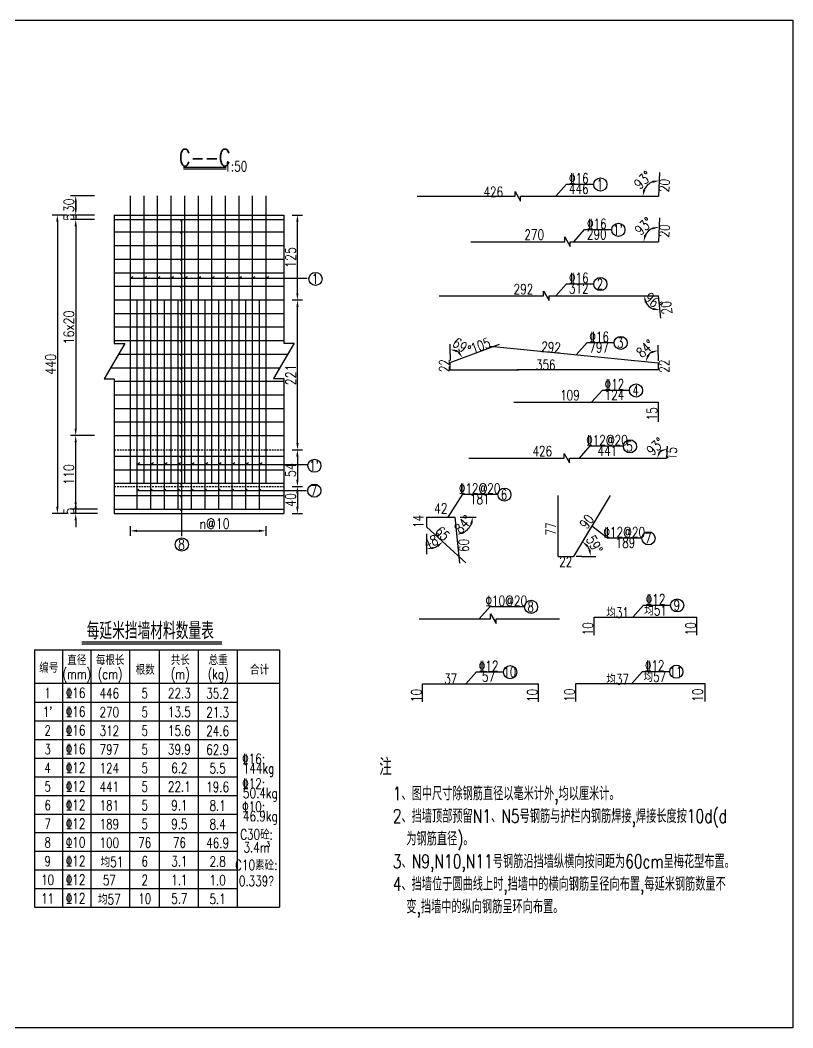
# Model space of a CAD drawing. Header units: millimetres. Extents: x 2923 to 12523, y -1268 to 4624.
# Drawn here: x 11385 to 12523, y -10 to 1475 of the extents above; entities that cross this region are included whole.
import ezdxf
from ezdxf.enums import TextEntityAlignment as Align

# ---------------------------------------------------------------- set-up
doc = ezdxf.new("R2010")
doc.units = ezdxf.units.MM
doc.linetypes.add('DASHED', pattern=[4, 2.5, -1.5])
for name, color, linetype in [('lk', 7, 'Continuous'), ('文字', 7, 'Continuous'), ('标注', 4, 'Continuous'), ('钢筋', 6, 'Continuous')]:
    doc.layers.add(name, color=color, linetype=linetype)
doc.styles.add('XGhz', font='simplex1.shx', dxfattribs={"width": 0.8, "bigfont": 'hztxt.shx'})
doc.styles.add('XGsz', font='simplex1.shx', dxfattribs={"width": 0.8, "bigfont": 'hztxt.shx'})
doc.styles.add('数字', font='simplex1.shx', dxfattribs={"width": 0.8, "bigfont": 'hztxt.shx'})
doc.styles.add('汉字', font='simplex1.shx', dxfattribs={"width": 0.8, "bigfont": 'hztxt.shx'})
doc.styles.add('钢筋', font='simplex1.shx', dxfattribs={"width": 0.8, "height": 2.2, "bigfont": 'hztxt.shx'})
doc.dimstyles.new('STANDARD50', dxfattribs={"dimscale": 5, "dimtxt": 3, "dimasz": 2, "dimexe": 1.5, "dimexo": 2.5, "dimgap": 0.5, "dimtad": 1, "dimdec": 0, "dimrnd": 0.1, "dimzin": 0, "dimdsep": 46, "dimtxsty": 'XGsz', "dimcen": 0.09, "dimdle": 1, "dimclrd": 256, "dimclre": 256, "dimclrt": 256, "dimadec": 0, "dimazin": 0, "dimtfac": 1, "dimtdec": 0, "dimtix": 1, "dimtmove": 2, "dimatfit": 3, "dimfxl": 0, "dimtolj": 1, "dimtzin": 0, "dimlwd": -1, "dimlwe": -1, "dimarcsym": 0})

# ---------------------------------------------------------------- blocks, each defined once
blk = doc.blocks.new('*D176')
at = {"layer": 'DEFPOINTS', "color": 0}
for p in [(12091, 997.1), (12032.5, 983.4), (12018.4, 969.9), (12018.4, 969.9), (12018.4, 959.2)]:
    blk.add_point(p, dxfattribs=at)
at = {"layer": '文字'}
blk.add_line((12018.4, 982.4), (12018.4, 996.9), dxfattribs=at)
blk.add_arc((12018.4, 969.9), 19.5, 50.3074, 60.2428, dxfattribs=at)
for points in [[(12027.6, 985.2), (12028.5, 988.4), (12018.4, 989.4)], [(12032.2, 985.9), (12029.5, 983.9), (12036.6, 976.8)]]:
    blk.add_solid(points, dxfattribs=at)
at = {"layer": '文字', "insert": (12035.2, 994.1), "char_height": 15, "attachment_point": 5, "rotation": 325.2751, "style": 'XGsz'}
blk.add_mtext('\\A1;69°', dxfattribs=at)
blk = doc.blocks.new('*D175')
at = {"layer": 'DEFPOINTS', "color": 0}
for p in [(12077.3, 994.1), (12316.1, 985.7), (12324.8, 969.4), (12324.8, 969.4), (12324.8, 959.2)]:
    blk.add_point(p, dxfattribs=at)
at = {"layer": '文字'}
blk.add_line((12324.8, 981.9), (12324.8, 995.4), dxfattribs=at)
blk.add_arc((12324.8, 969.4), 18.5, 121.4088, 142.8806, dxfattribs=at)
for points in [[(12311.6, 979.9), (12308.5, 981.1), (12306.4, 971.2)], [(12314.7, 986.8), (12315.6, 983.6), (12324.8, 987.9)]]:
    blk.add_solid(points, dxfattribs=at)
at = {"layer": '文字', "insert": (12305.7, 990.5), "char_height": 15, "attachment_point": 5, "rotation": 42.1447, "style": 'XGsz'}
blk.add_mtext('\\A1;84°', dxfattribs=at)
blk = doc.blocks.new('*D174')
at = {"layer": 'DEFPOINTS', "color": 0}
for p in [(12337.8, 846.6), (12330.5, 841.1), (12045.9, 829.1), (12300.5, 829.1), (12336.9, 829.1)]:
    blk.add_point(p, dxfattribs=at)
at = {"layer": '文字'}
blk.add_line((12313, 829.1), (12330.8, 829.1), dxfattribs=at)
blk.add_arc((12336.9, 829.1), 13.6, 130.258, 136.8761, dxfattribs=at)
for points in [[(12328.6, 837.8), (12325.5, 839), (12323.3, 829.1)], [(12327.6, 841), (12328.7, 837.9), (12337.6, 842.7)]]:
    blk.add_solid(points, dxfattribs=at)
at = {"layer": '文字', "insert": (12320.7, 846.2), "char_height": 15, "attachment_point": 5, "rotation": 43.567, "style": 'XGsz'}
blk.add_mtext('\\A1;93°', dxfattribs=at)
blk = doc.blocks.new('*D167')
at = {"layer": 'DEFPOINTS', "color": 0}
for p in [(11546.7, 741.2), (11746.7, 741.2), (11746.7, 722)]:
    blk.add_point(p, dxfattribs=at)
at = {"layer": '文字'}
for p, q in [((11546.7, 728.7), (11546.7, 714.5)), ((11746.7, 728.7), (11746.7, 714.5)), ((11556.7, 722), (11736.7, 722))]:
    blk.add_line(p, q, dxfattribs=at)
for points in [[(11556.7, 723.6), (11556.7, 720.3), (11546.7, 722)], [(11736.7, 723.6), (11736.7, 720.3), (11746.7, 722)]]:
    blk.add_solid(points, dxfattribs=at)
at = {"layer": '文字', "insert": (11671.1, 732.5), "char_height": 15, "attachment_point": 5, "style": 'XGsz'}
blk.add_mtext('\\A1;n@10', dxfattribs=at)
blk = doc.blocks.new('*D177')
at = {"layer": 'DEFPOINTS', "color": 0}
for p in [(12253.8, 774.2), (12177.6, 684.2), (12199.8, 684.2), (12199.8, 684.2), (12224, 692.9)]:
    blk.add_point(p, dxfattribs=at)
at = {"layer": '文字'}
blk.add_line((12212.3, 684.2), (12233, 684.2), dxfattribs=at)
blk.add_arc((12199.8, 684.2), 25.8, 22.3847, 36.6516, dxfattribs=at)
for points in [[(12219.3, 698.4), (12221.6, 700.8), (12213, 706.3)], [(12225.2, 694.4), (12222, 693.7), (12225.5, 684.2)]]:
    blk.add_solid(points, dxfattribs=at)
at = {"layer": '文字', "insert": (12230.9, 701.8), "char_height": 15, "attachment_point": 5, "rotation": 299.5181, "style": 'XGsz'}
blk.add_mtext('\\A1;59°', dxfattribs=at)
blk = doc.blocks.new('*D173')
at = {"layer": 'DEFPOINTS', "color": 0}
for p in [(12001.8, 1068.2), (12307.4, 1057.2), (12325.1, 1068.2), (12325.1, 1068.2), (12328.5, 1035.2)]:
    blk.add_point(p, dxfattribs=at)
at = {"layer": '文字'}
blk.add_arc((12325.1, 1068.2), 20.8, 207.753, 248.247, dxfattribs=at)
for points in [[(12305, 1058.1), (12308.2, 1058.9), (12304.2, 1068.2)], [(12317.6, 1050.5), (12317.1, 1047.2), (12327.2, 1047.5)]]:
    blk.add_solid(points, dxfattribs=at)
at = {"layer": '文字', "insert": (12317.8, 1060.2), "char_height": 15, "attachment_point": 5, "rotation": 318, "style": 'XGsz'}
blk.add_mtext('\\A1;96°', dxfattribs=at)
blk = doc.blocks.new('*D172')
at = {"layer": 'DEFPOINTS', "color": 0}
for p in [(12326.8, 1183.2), (12314.9, 1167.1), (12048.8, 1148), (12282.3, 1148), (12325.1, 1148)]:
    blk.add_point(p, dxfattribs=at)
at = {"layer": '文字'}
blk.add_line((12294.8, 1148), (12310.9, 1148), dxfattribs=at)
blk.add_arc((12325.1, 1148), 21.6, 113.8742, 153.2599, dxfattribs=at)
for points in [[(12316, 1169.4), (12316.6, 1166.2), (12326.1, 1169.6)], [(12307.4, 1157.4), (12304.1, 1158.1), (12303.4, 1148)]]:
    blk.add_solid(points, dxfattribs=at)
at = {"layer": '文字', "insert": (12303.3, 1170.9), "char_height": 15, "attachment_point": 5, "rotation": 43.567, "style": 'XGsz'}
blk.add_mtext('\\A1;93°', dxfattribs=at)
blk = doc.blocks.new('*D171')
at = {"layer": 'DEFPOINTS', "color": 0}
for p in [(12326.8, 1250.1), (12314.2, 1235.2), (11969.4, 1215), (12267.1, 1215), (12325.1, 1215)]:
    blk.add_point(p, dxfattribs=at)
at = {"layer": '文字'}
blk.add_line((12279.6, 1215), (12309.6, 1215), dxfattribs=at)
blk.add_arc((12325.1, 1215), 23, 112.2579, 154.8762, dxfattribs=at)
for points in [[(12316.1, 1237.9), (12316.6, 1234.6), (12326.2, 1237.9)], [(12305.9, 1224.4), (12302.6, 1225.1), (12302.1, 1215)]]:
    blk.add_solid(points, dxfattribs=at)
at = {"layer": '文字', "insert": (12302.3, 1238.9), "char_height": 15, "attachment_point": 5, "rotation": 43.567, "style": 'XGsz'}
blk.add_mtext('\\A1;93°', dxfattribs=at)
blk = doc.blocks.new('*D186')
at = {"layer": 'DEFPOINTS', "color": 0}
for p in [(11506.4, 1215.9), (11466.4, 1187.4), (11506.4, 1187.4)]:
    blk.add_point(p, dxfattribs=at)
at = {"layer": '标注'}
for p, q in [((11493.9, 1215.9), (11458.9, 1215.9)), ((11466.4, 1205.9), (11466.4, 1197.4)), ((11493.9, 1187.4), (11458.9, 1187.4))]:
    blk.add_line(p, q, dxfattribs=at)
for points in [[(11464.8, 1205.9), (11468.1, 1205.9), (11466.4, 1215.9)], [(11464.8, 1197.4), (11468.1, 1197.4), (11466.4, 1187.4)]]:
    blk.add_solid(points, dxfattribs=at)
at = {"layer": '标注', "insert": (11456.4, 1201.6), "char_height": 15, "attachment_point": 5, "rotation": 90, "style": 'XGsz'}
blk.add_mtext('\\A1;30', dxfattribs=at)
blk = doc.blocks.new('*D187')
at = {"layer": 'DEFPOINTS', "color": 0}
for p in [(11466.4, 1180.9), (11506.4, 1187.4), (11506.6, 1180.9)]:
    blk.add_point(p, dxfattribs=at)
at = {"layer": '标注'}
for p, q in [((11466.4, 1197.4), (11466.4, 1207.4)), ((11493.9, 1187.4), (11458.9, 1187.4)), ((11494.1, 1180.9), (11458.9, 1180.9)), ((11466.4, 1187.4), (11466.4, 1180.9)), ((11466.4, 1170.9), (11466.4, 1160.9))]:
    blk.add_line(p, q, dxfattribs=at)
for points in [[(11464.8, 1197.4), (11468.1, 1197.4), (11466.4, 1187.4)], [(11464.8, 1170.9), (11468.1, 1170.9), (11466.4, 1180.9)]]:
    blk.add_solid(points, dxfattribs=at)
at = {"layer": '标注', "insert": (11456.4, 1184.1), "char_height": 15, "attachment_point": 5, "rotation": 90, "style": 'XGsz'}
blk.add_mtext('\\A1;5', dxfattribs=at)
blk = doc.blocks.new('*D188')
at = {"layer": 'DEFPOINTS', "color": 0}
for p in [(11506.6, 1180.9), (11466.4, 862.4), (11506.6, 862.4)]:
    blk.add_point(p, dxfattribs=at)
at = {"layer": '标注'}
for p, q in [((11494.1, 1180.9), (11458.9, 1180.9)), ((11466.4, 1170.9), (11466.4, 872.4)), ((11494.1, 862.4), (11458.9, 862.4))]:
    blk.add_line(p, q, dxfattribs=at)
for points in [[(11464.8, 1170.9), (11468.1, 1170.9), (11466.4, 1180.9)], [(11464.8, 872.4), (11468.1, 872.4), (11466.4, 862.4)]]:
    blk.add_solid(points, dxfattribs=at)
at = {"layer": '标注', "insert": (11456.4, 1021.6), "char_height": 15, "attachment_point": 5, "rotation": 90, "style": 'XGsz'}
blk.add_mtext('\\A1;16x20', dxfattribs=at)
blk = doc.blocks.new('*D189')
at = {"layer": 'DEFPOINTS', "color": 0}
for p in [(11466.4, 862.4), (11506.6, 862.4), (11510.8, 747.4)]:
    blk.add_point(p, dxfattribs=at)
at = {"layer": '标注'}
for p, q in [((11494.1, 862.4), (11458.9, 862.4)), ((11466.4, 757.4), (11466.4, 852.4)), ((11498.3, 747.4), (11458.9, 747.4))]:
    blk.add_line(p, q, dxfattribs=at)
for points in [[(11464.8, 852.4), (11468.1, 852.4), (11466.4, 862.4)], [(11464.8, 757.4), (11468.1, 757.4), (11466.4, 747.4)]]:
    blk.add_solid(points, dxfattribs=at)
at = {"layer": '标注', "insert": (11456.4, 804.9), "char_height": 15, "attachment_point": 5, "rotation": 90, "style": 'XGsz'}
blk.add_mtext('\\A1;110', dxfattribs=at)
blk = doc.blocks.new('*D196')
at = {"layer": 'DEFPOINTS', "color": 0}
for p in [(11466.4, 753.9), (11510.8, 753.9), (11510.8, 747.4)]:
    blk.add_point(p, dxfattribs=at)
at = {"layer": '标注'}
for p, q in [((11466.4, 763.9), (11466.4, 773.9)), ((11498.3, 753.9), (11458.9, 753.9)), ((11498.3, 747.4), (11458.9, 747.4)), ((11466.4, 747.4), (11466.4, 753.9)), ((11466.4, 737.4), (11466.4, 727.4))]:
    blk.add_line(p, q, dxfattribs=at)
for points in [[(11464.8, 763.9), (11468.1, 763.9), (11466.4, 753.9)], [(11464.8, 737.4), (11468.1, 737.4), (11466.4, 747.4)]]:
    blk.add_solid(points, dxfattribs=at)
at = {"layer": '标注', "insert": (11456.4, 750.7), "char_height": 15, "attachment_point": 5, "rotation": 90, "style": 'XGsz'}
blk.add_mtext('\\A1;5', dxfattribs=at)
blk = doc.blocks.new('*D197')
at = {"layer": 'DEFPOINTS', "color": 0}
for p in [(11466.4, 1187.4), (11439.4, 747.4), (11466.4, 747.4)]:
    blk.add_point(p, dxfattribs=at)
at = {"layer": '标注'}
for p, q in [((11453.9, 1187.4), (11431.9, 1187.4)), ((11439.4, 1177.4), (11439.4, 757.4)), ((11453.9, 747.4), (11431.9, 747.4))]:
    blk.add_line(p, q, dxfattribs=at)
for points in [[(11437.7, 1177.4), (11441.1, 1177.4), (11439.4, 1187.4)], [(11437.7, 757.4), (11441.1, 757.4), (11439.4, 747.4)]]:
    blk.add_solid(points, dxfattribs=at)
at = {"layer": '标注', "insert": (11429.4, 967.4), "char_height": 15, "attachment_point": 5, "rotation": 90, "style": 'XGsz'}
blk.add_mtext('\\A1;440', dxfattribs=at)
blk = doc.blocks.new('*D317')
at = {"layer": 'DEFPOINTS', "color": 0}
for p in [(11983.3, 727.8), (11983.3, 717.8), (11983.3, 687.7), (11992.3, 696.4), (12041.5, 674.8)]:
    blk.add_point(p, dxfattribs=at)
at = {"layer": '文字'}
blk.add_arc((11983.3, 727.8), 32.6, 287.6236, 300.0528, dxfattribs=at)
for points in [[(11993.5, 695), (11992.9, 698.3), (11983.3, 695.2)], [(11998.6, 700.8), (12000.7, 698.2), (12007.4, 705.8)]]:
    blk.add_solid(points, dxfattribs=at)
at = {"layer": '文字', "insert": (11992.5, 707.1), "char_height": 15, "attachment_point": 5, "rotation": 23.8382, "style": 'XGsz'}
blk.add_mtext('\\A1;48°', dxfattribs=at)
blk = doc.blocks.new('*D316')
at = {"layer": 'DEFPOINTS', "color": 0}
for p in [(12025.7, 742), (12032.9, 742), (12056.6, 742), (12040, 720.7), (12032.4, 674.5)]:
    blk.add_point(p, dxfattribs=at)
at = {"layer": '文字'}
blk.add_arc((12025.7, 742), 25.7, 298.1495, 337.5611, dxfattribs=at)
for points in [[(12047.8, 732.5), (12051.1, 731.9), (12051.4, 742)], [(12038.3, 717.8), (12037.3, 721), (12028.2, 716.5)]]:
    blk.add_solid(points, dxfattribs=at)
at = {"layer": '文字', "insert": (12037.3, 731.5), "char_height": 15, "attachment_point": 5, "rotation": 47.8553, "style": 'XGsz'}
blk.add_mtext('\\A1;84°', dxfattribs=at)
blk = doc.blocks.new('*D342')
at = {"layer": 'DEFPOINTS', "color": 0}
for p in [(11773, 1062.2), (11793.2, 1062.2), (11773, 841.4)]:
    blk.add_point(p, dxfattribs=at)
at = {"layer": '标注'}
for p, q in [((11785.5, 1062.2), (11800.7, 1062.2)), ((11793.2, 851.4), (11793.2, 1052.2)), ((11785.5, 841.4), (11800.7, 841.4))]:
    blk.add_line(p, q, dxfattribs=at)
for points in [[(11791.6, 1052.2), (11794.9, 1052.2), (11793.2, 1062.2)], [(11791.6, 851.4), (11794.9, 851.4), (11793.2, 841.4)]]:
    blk.add_solid(points, dxfattribs=at)
at = {"layer": '标注', "insert": (11783.2, 951.8), "char_height": 15, "attachment_point": 5, "rotation": 90, "style": 'XGsz'}
blk.add_mtext('\\A1;221', dxfattribs=at)
blk = doc.blocks.new('*D343')
at = {"layer": 'DEFPOINTS', "color": 0}
for p in [(11773, 1187.4), (11793.1, 1187.4), (11773, 1062.2)]:
    blk.add_point(p, dxfattribs=at)
at = {"layer": '标注'}
for p, q in [((11785.5, 1187.4), (11800.6, 1187.4)), ((11793.1, 1072.2), (11793.1, 1177.4)), ((11785.5, 1062.2), (11800.6, 1062.2))]:
    blk.add_line(p, q, dxfattribs=at)
for points in [[(11791.4, 1177.4), (11794.8, 1177.4), (11793.1, 1187.4)], [(11791.4, 1072.2), (11794.8, 1072.2), (11793.1, 1062.2)]]:
    blk.add_solid(points, dxfattribs=at)
at = {"layer": '标注', "insert": (11783.1, 1124.8), "char_height": 15, "attachment_point": 5, "rotation": 90, "style": 'XGsz'}
blk.add_mtext('\\A1;125', dxfattribs=at)
blk = doc.blocks.new('*D354')
at = {"layer": 'DEFPOINTS', "color": 0}
for p in [(11773, 841.4), (11773, 787.4), (11793.1, 787.4)]:
    blk.add_point(p, dxfattribs=at)
at = {"layer": '标注'}
for p, q in [((11785.5, 841.4), (11800.6, 841.4)), ((11793.1, 831.4), (11793.1, 797.4)), ((11785.5, 787.4), (11800.6, 787.4))]:
    blk.add_line(p, q, dxfattribs=at)
for points in [[(11791.4, 831.4), (11794.8, 831.4), (11793.1, 841.4)], [(11791.4, 797.4), (11794.8, 797.4), (11793.1, 787.4)]]:
    blk.add_solid(points, dxfattribs=at)
at = {"layer": '标注', "insert": (11783.1, 811.5), "char_height": 15, "attachment_point": 5, "rotation": 90, "style": 'XGsz'}
blk.add_mtext('\\A1;54', dxfattribs=at)
blk = doc.blocks.new('*D355')
at = {"layer": 'DEFPOINTS', "color": 0}
for p in [(11773, 787.4), (11773, 747.4), (11793.1, 747.4)]:
    blk.add_point(p, dxfattribs=at)
at = {"layer": '标注'}
for p, q in [((11785.5, 787.4), (11800.6, 787.4)), ((11793.1, 777.4), (11793.1, 757.4)), ((11785.5, 747.4), (11800.6, 747.4))]:
    blk.add_line(p, q, dxfattribs=at)
for points in [[(11791.4, 777.4), (11794.8, 777.4), (11793.1, 787.4)], [(11791.4, 757.4), (11794.8, 757.4), (11793.1, 747.4)]]:
    blk.add_solid(points, dxfattribs=at)
at = {"layer": '标注', "insert": (11783.1, 767.4), "char_height": 15, "attachment_point": 5, "rotation": 90, "style": 'XGsz'}
blk.add_mtext('\\A1;40', dxfattribs=at)

msp = doc.modelspace()

# ---------------------------------------------------------------- linework, layer by layer
at = {"layer": 'DEFPOINTS'}
msp.add_lwpolyline([(10423.2, 1474.6), (12523.2, 1474.6), (12523.2, -10.4), (10423.2, -10.4), (10423.2, 1474.6)], dxfattribs=at)
at = {"layer": 'lk'}
for p, q in [((11523.3, 1187.4), (11523.3, 998.2)), ((11523.3, 1187.4), (11773, 1187.4)), ((11773, 1187.4), (11773, 998.4)), ((11538.8, 998.2), (11508.2, 946.1)), ((11523.3, 998.2), (11538.8, 998.2)), ((11788.5, 998.4), (11757.9, 946.3)), ((11773, 998.4), (11788.5, 998.4)), ((11508.2, 946.1), (11523.3, 946.1)), ((11523.3, 946.1), (11523.3, 747.4)), ((11523.3, 946.1), (11523.3, 906)), ((11757.9, 946.3), (11773, 946.3)), ((11773, 946.3), (11773, 747.4)), ((11773, 946.3), (11773, 906.1)), ((11523.3, 925.9), (11523.3, 906)), ((11523.3, 747.4), (11773, 747.4))]:
    msp.add_line(p, q, dxfattribs=at)
at = {"layer": 'lk', "linetype": 'DASHED'}
for p, q in [((11523.3, 841.4), (11773, 841.4)), ((11523.3, 787.4), (11773, 787.4))]:
    msp.add_line(p, q, dxfattribs=at)
at = {"layer": '文字'}
for p, q in [((12018.4, 982.4), (12018.4, 973.1)), ((12324.8, 981.9), (12324.8, 972.5)), ((11556.7, 781.6), (11559.3, 783.2)), ((11556.7, 781.6), (11806.3, 781.6)), ((11576.7, 781.6), (11579.3, 783.2)), ((11596.7, 781.6), (11599.3, 783.2)), ((11616.7, 781.6), (11619.3, 783.2)), ((11636.7, 781.6), (11639.3, 783.2)), ((11656.7, 781.6), (11659.3, 783.2)), ((11676.7, 781.6), (11679.3, 783.2)), ((11696.7, 781.6), (11699.3, 783.2)), ((11716.7, 781.6), (11719.3, 783.2)), ((11736.7, 781.6), (11739.3, 783.2)), ((12032.9, 742), (12056.6, 742)), ((11983.3, 717.8), (11983.3, 687.7)), ((12212.3, 684.2), (12204.1, 684.2)), ((11405.6, 387.2), (11704.4, 387.2))]:
    msp.add_line(p, q, dxfattribs=at)
at = {"layer": '标注'}
for p, q in [((11625.5, 1255.5), (11688.1, 1255.5)), ((12174.1, 1215), (12189.9, 1233)), ((12189.9, 1233), (12229.2, 1233)), ((12113.8, 1215), (12113.8, 1222)), ((12113.8, 1222), (12122.1, 1207.9)), ((12122.1, 1207.9), (12122.1, 1215)), ((11622.4, 1180.9), (11620.9, 1177.9)), ((11622.4, 1180.9), (11622.4, 714.2)), ((11622.4, 1162.4), (11620.9, 1159.5)), ((12200.6, 1148), (12216.4, 1166)), ((12216.4, 1166), (12255.7, 1166)), ((12187, 1155.1), (12195.2, 1141)), ((12187, 1148), (12187, 1155.1)), ((12195.2, 1141), (12195.2, 1148)), ((11622.4, 1142.4), (11620.9, 1139.5)), ((11622.4, 1122.4), (11620.9, 1119.5)), ((11622.4, 1102.4), (11620.9, 1099.5)), ((11546.7, 1094.1), (11551, 1097)), ((11546.7, 1094.1), (11807.7, 1094.1)), ((11566.7, 1094.1), (11571, 1097)), ((11586.7, 1094.1), (11591, 1097)), ((11606.7, 1094.1), (11611, 1097)), ((11626.7, 1094.1), (11631, 1097)), ((11646.7, 1094.1), (11651, 1097)), ((11666.7, 1094.1), (11671, 1097)), ((11686.7, 1094.1), (11691, 1097)), ((11706.7, 1094.1), (11711, 1097)), ((11726.7, 1094.1), (11731, 1097)), ((11746.7, 1094.1), (11751, 1097)), ((12174.1, 1068.2), (12189.9, 1086.2)), ((12189.9, 1086.2), (12229.2, 1086.2)), ((11622.4, 1082.4), (11620.9, 1079.5)), ((12156, 1068.2), (12156, 1075.3)), ((12156, 1075.3), (12164.3, 1061.2)), ((11622.4, 1062.4), (11620.9, 1059.5)), ((12164.3, 1061.2), (12164.3, 1068.2)), ((11622.4, 1042.4), (11620.9, 1039.5)), ((11622.4, 1022.4), (11620.9, 1019.5)), ((11622.4, 1002.4), (11620.9, 999.5)), ((12204.1, 981.5), (12219.9, 999.5)), ((12219.9, 999.5), (12259.2, 999.5)), ((11622.4, 982.4), (11620.9, 979.5)), ((11622.4, 962.4), (11620.9, 959.5)), ((11622.4, 942.4), (11620.9, 939.5)), ((11622.4, 922.4), (11620.9, 919.5)), ((12226.7, 911.4), (12242.5, 929.4)), ((12242.5, 929.4), (12281.8, 929.4)), ((11622.4, 902.4), (11620.9, 899.5)), ((11622.4, 882.4), (11620.9, 879.5)), ((11622.4, 862.4), (11620.9, 859.5)), ((12208.6, 829.1), (12224.4, 847.1)), ((12224.4, 847.1), (12272.9, 847.1)), ((11622.4, 831.9), (11620.9, 829)), ((12186, 836.1), (12194.3, 822)), ((12186, 829.1), (12186, 836.1)), ((11556.7, 819.8), (11561, 822.7)), ((11556.7, 819.8), (11808.3, 819.8)), ((11576.7, 819.8), (11581, 822.7)), ((11596.7, 819.8), (11601, 822.7)), ((11616.7, 819.8), (11621, 822.7)), ((11636.7, 819.8), (11641, 822.7)), ((11656.7, 819.8), (11661, 822.7)), ((11676.7, 819.8), (11681, 822.7)), ((11696.7, 819.8), (11701, 822.7)), ((11716.7, 819.8), (11721, 822.7)), ((11736.7, 819.8), (11741, 822.7)), ((12194.3, 822), (12194.3, 829.1)), ((11622.4, 811.9), (11620.9, 809)), ((11622.4, 791.9), (11620.9, 789)), ((11622.4, 773.9), (11620.9, 771)), ((12015.3, 742), (12036.9, 776)), ((12036.9, 776), (12087.8, 776)), ((11622.4, 753.9), (11620.9, 751)), ((12226.8, 729.2), (12250, 711.6)), ((12250, 711.6), (12300.1, 711.6)), ((12061.2, 592.4), (12077, 610.5)), ((12077, 610.5), (12127.1, 610.5)), ((12287.3, 594.6), (12303.1, 612.6)), ((12303.1, 612.6), (12342.4, 612.6)), ((12077.8, 592.4), (12077.8, 599.5)), ((12077.8, 599.5), (12086.1, 585.4)), ((12086.1, 585.4), (12086.1, 592.4)), ((11475.5, 555.7), (11681.6, 555.7)), ((11446.8, 546.7), (11446.8, 167.2)), ((11488.6, 546.7), (11488.6, 167.2)), ((11545.7, 546.7), (11545.7, 167.2)), ((11589.3, 546.7), (11589.3, 167.2)), ((11646.9, 546.7), (11646.9, 167.2)), ((11704.4, 546.7), (11704.4, 167.2)), ((12041.1, 496.3), (12056.9, 514.4)), ((12056.9, 514.4), (12096.2, 514.4)), ((12286, 496.9), (12301.8, 514.9)), ((12301.8, 514.9), (12341.2, 514.9)), ((11405.6, 497.5), (11766.6, 497.5)), ((11405.6, 469.7), (11704.4, 469.7)), ((11405.6, 442.2), (11704.4, 442.2)), ((11405.6, 414.7), (11704.4, 414.7)), ((11405.6, 359.7), (11704.4, 359.7)), ((11405.6, 332.2), (11704.4, 332.2)), ((11405.6, 304.7), (11704.4, 304.7)), ((11405.6, 277.2), (11704.4, 277.2)), ((11405.6, 249.7), (11704.4, 249.7)), ((11405.6, 222.2), (11704.4, 222.2)), ((11405.6, 194.7), (11704.4, 194.7))]:
    msp.add_line(p, q, dxfattribs=at)
for centre in [(12239.6, 1232.4), (12266.1, 1165.5), (11819.7, 1093.2), (12239.6, 1085.7), (12269.5, 998.9), (12292.1, 928.9), (12283.2, 846.5), (11818.2, 817.9), (11818.1, 781.2), (12098.2, 775.4), (12310.5, 711), (11622.8, 701.8), (12137.5, 609.9), (12352.7, 612.1), (12106.6, 513.8), (12351.5, 514.4)]:
    msp.add_circle(centre, 9.68, dxfattribs=at)
at = {"layer": '钢筋'}
for p, q in [((11625.5, 1258), (11688.1, 1258)), ((12326.8, 1250.1), (12325.1, 1215)), ((11546.7, 1215.9), (11546.7, 792.4)), ((11566.7, 1215.9), (11566.7, 792.4)), ((11586.7, 1215.9), (11586.7, 792.4)), ((11606.7, 1215.9), (11606.7, 792.4)), ((11626.7, 1215.9), (11626.7, 792.4)), ((11646.7, 1215.9), (11646.7, 792.4)), ((11666.7, 1215.9), (11666.7, 792.4)), ((11686.7, 1215.9), (11686.7, 792.4)), ((11706.7, 1215.9), (11706.7, 792.4)), ((11726.7, 1215.9), (11726.7, 792.4)), ((11746.7, 1215.9), (11746.7, 792.4)), ((11969.4, 1215), (12113.8, 1215)), ((12122.1, 1215), (12325.1, 1215)), ((11523.3, 1180.9), (11773, 1180.9)), ((12326.8, 1183.2), (12325.1, 1148)), ((11523.3, 1162.4), (11773, 1162.4)), ((12048.8, 1148), (12187, 1148)), ((12195.2, 1148), (12325.1, 1148)), ((11523.3, 1142.4), (11773, 1142.4)), ((11523.3, 1122.4), (11773, 1122.4)), ((11523.3, 1102.4), (11773, 1102.4)), ((11523.3, 1082.4), (11773, 1082.4)), ((11523.3, 1062.4), (11773, 1062.4)), ((11556.7, 1062.2), (11556.7, 753.9)), ((11576.7, 1062.2), (11576.7, 753.9)), ((11596.7, 1062.2), (11596.7, 753.9)), ((11616.7, 1062.2), (11616.7, 753.9)), ((11636.7, 1062.2), (11636.7, 753.9)), ((11656.7, 1062.2), (11656.7, 753.9)), ((11676.7, 1062.2), (11676.7, 753.9)), ((11696.7, 1062.2), (11696.7, 753.9)), ((11716.7, 1062.2), (11716.7, 753.9)), ((11736.7, 1062.2), (11736.7, 753.9)), ((12001.8, 1068.2), (12156, 1068.2)), ((12164.3, 1068.2), (12325.1, 1068.2)), ((12328.5, 1035.2), (12325.1, 1068.2)), ((11523.3, 1042.4), (11773, 1042.4)), ((11523.3, 1022.4), (11773, 1022.4)), ((11523.3, 1002.4), (11773, 1002.4)), ((12018.4, 969.9), (12091, 997.1)), ((11529.5, 982.4), (11779.1, 982.4)), ((12077.3, 994.1), (12324.8, 969.4)), ((12018.4, 959.2), (12018.4, 969.9)), ((12324.8, 969.4), (12324.8, 959.2)), ((11517.8, 962.4), (11767.4, 962.4)), ((12018.4, 959.2), (12118.7, 959.2)), ((12324.8, 959.2), (12116.5, 959.2)), ((11523.3, 942.4), (11773, 942.4)), ((11523.3, 922.4), (11773, 922.4)), ((12111.9, 911.4), (12325.1, 911.4)), ((12325.1, 882.5), (12325.1, 911.4)), ((11523.3, 902.4), (11773, 902.4)), ((11523.3, 882.4), (11773, 882.4)), ((11523.3, 862.4), (11773, 862.4)), ((12337.8, 846.6), (12336.9, 829.1)), ((11523.3, 831.9), (11773, 831.9)), ((12045.9, 829.1), (12186, 829.1)), ((12194.3, 829.1), (12336.9, 829.1)), ((11523.3, 811.9), (11773, 811.9)), ((11523.3, 792.4), (11773, 792.4)), ((11523.3, 773.9), (11773, 773.9)), ((12177.6, 684.2), (12177.6, 774.2)), ((12253.8, 774.2), (12199.8, 684.2)), ((11523.3, 753.9), (11773, 753.9)), ((11983.3, 742), (11983.3, 727.8)), ((11983.3, 742), (12025.7, 742)), ((12041.5, 674.8), (11983.3, 727.8)), ((12032.4, 674.5), (12025.7, 742)), ((12177.6, 684.2), (12199.8, 684.2)), ((12230.2, 594.6), (12381.8, 594.6)), ((12230.2, 568.4), (12230.2, 594.6)), ((12381.8, 568.4), (12381.8, 594.6)), ((11972.4, 592.4), (12077.8, 592.4)), ((12086.1, 592.4), (12179.4, 592.4)), ((11475.5, 558.2), (11681.6, 558.2)), ((11405.6, 546.7), (11405.6, 167.2)), ((11405.6, 546.7), (11766.6, 546.7)), ((11766.6, 546.7), (11766.6, 167.2)), ((11977.6, 496.3), (12148.6, 496.3)), ((11977.6, 470.1), (11977.6, 496.3)), ((12148.6, 470.1), (12148.6, 496.3)), ((12203.2, 496.9), (12394, 496.9)), ((12203.2, 470.7), (12203.2, 496.9)), ((12394, 470.7), (12394, 496.9)), ((11405.6, 167.2), (11766.6, 167.2))]:
    msp.add_line(p, q, dxfattribs=at)

# ---------------------------------------------------------------- texts
at = {"layer": '文字', "width": 0.75}
for s, height, style, p in [('C--C', 25, 'XGhz', (11656.5, 1272.1)), ('1:50', 15, '数字', (11702.4, 1259.1)), ('%%13216', 15, '钢筋', (12207.8, 1241.4)), ('446', 15, '数字', (12207.8, 1226)), ('1', 15, '数字', (12239, 1232.5)), ('426', 15, '数字', (12081.8, 1221.5)), ('%%13216', 15, '钢筋', (12234.3, 1174.5)), ('270', 15, '数字', (12142.1, 1158.5)), ('290', 15, '数字', (12234.3, 1159)), ("1'", 15, '数字', (12265.5, 1165.6)), ('1', 15, '数字', (11819.2, 1093.3)), ('%%13216', 15, '钢筋', (12207.8, 1094.7)), ('292', 15, '数字', (12126.2, 1078.2)), ('312', 15, '数字', (12207.8, 1079.2)), ('2', 15, '数字', (12239, 1085.8)), ('%%13216', 15, '钢筋', (12237.8, 1007.9)), ('797', 15, '数字', (12237.8, 992.5)), ('3', 15, '数字', (12269, 999.1)), ('356', 15, '数字', (12159.1, 966.6)), ('%%13212', 15, '钢筋', (12260.3, 937.9)), ('4', 15, '数字', (12291.6, 929)), ('109', 15, '数字', (12194.7, 921.9)), ('124', 15, '数字', (12260.3, 922.4)), ('%%13212@20', 15, '钢筋', (12249.3, 855.5)), ('426', 15, '数字', (12154, 839.5)), ('441', 15, '数字', (12250, 840.1)), ('5', 15, '数字', (12282.6, 846.7)), ("1'", 15, '数字', (11817.6, 818)), ('7', 15, '数字', (11817.5, 781.3)), ('%%13212@20', 15, '钢筋', (12061.7, 784.4)), ('181', 15, '数字', (12061.8, 769)), ('6', 15, '数字', (12097.6, 775.6)), ('42', 15, '数字', (12004.4, 755)), ('%%13212@20', 15, '钢筋', (12274.8, 720)), ('7', 15, '数字', (12309.9, 711.2)), ('8', 15, '数字', (11622.2, 701.9)), ('189', 15, '数字', (12276.5, 704.6)), ('22', 15, '数字', (12188.5, 676.6)), ('%%13110@20', 15, '钢筋', (12100.9, 618.9)), ('%%13212', 15, '钢筋', (12320.9, 621.1)), ('8', 15, '数字', (12136.9, 610)), ('均31', 15, '数字', (12264.9, 602.1)), ('均51', 15, '数字', (12320.9, 605.6)), ('9', 15, '数字', (12352.2, 612.2)), ('每延米挡墙材料数量表', 25, '汉字', (11576.3, 575.9)), ('直径', 15, '数字', (11468.1, 532.4)), ('每根长', 15, '数字', (11517.2, 532.4)), ('共长', 15, '数字', (11620.5, 532.4)), ('总重', 15, '数字', (11676.4, 532.4)), ('编号', 15, '数字', (11426.8, 521.2)), ('(mm)', 15, '数字', (11468.1, 509.9)), ('(cm)', 15, '数字', (11517.2, 509.9)), ('根数', 15, '数字', (11568.8, 518.1)), ('(m)', 15, '数字', (11620.5, 509.9)), ('(kg)', 15, '数字', (11676.4, 509.9)), ('合计', 15, '数字', (11737.2, 518.1)), ('%%13212', 15, '钢筋', (12074.8, 522.8)), ('10', 15, '数字', (12106, 513.9)), ('%%13212', 15, '钢筋', (12319.7, 523.4)), ('11', 15, '数字', (12350.9, 514.5)), ('37', 15, '数字', (12019, 503.9)), ('57', 15, '数字', (12074.8, 507.3)), ('均37', 15, '数字', (12265, 503.9)), ('均57', 15, '数字', (12319.8, 507.7)), ('1', 15, '数字', (11425.1, 482.9)), ('%%13216', 15, '钢筋', (11466.3, 483.2)), ('446', 15, '数字', (11516, 482.6)), ('5', 15, '数字', (11568.1, 482.7)), ('22.3', 15, '数字', (11619.2, 482.8)), ('35.2', 15, '数字', (11675.6, 482.4)), ("1'", 15, '数字', (11425.1, 455.2)), ('%%13216', 15, '钢筋', (11466.3, 455.5)), ('270', 15, '数字', (11516, 454.8)), ('5', 15, '数字', (11568.1, 454.9)), ('13.5', 15, '数字', (11619.2, 455)), ('21.3', 15, '数字', (11675.6, 454.6)), ('2', 15, '数字', (11425.1, 427.7)), ('%%13216', 15, '钢筋', (11466.3, 428)), ('312', 15, '数字', (11516, 427.3)), ('5', 15, '数字', (11568.1, 427.4)), ('15.6', 15, '数字', (11619.2, 427.5)), ('24.6', 15, '数字', (11675.6, 427.1)), ('3', 15, '数字', (11425.1, 400.2)), ('%%13216', 15, '钢筋', (11466.3, 400.5)), ('797', 15, '数字', (11516, 399.8)), ('5', 15, '数字', (11568.1, 399.9)), ('39.9', 15, '数字', (11619.2, 400)), ('62.9', 15, '数字', (11675.6, 399.6)), ('%%13216:', 15, '钢筋', (11728.6, 386)), ('4', 15, '数字', (11425.1, 372.7)), ('%%13212', 15, '钢筋', (11466.3, 373)), ('124', 15, '数字', (11516, 372.3)), ('5', 15, '数字', (11568.1, 372.4)), ('6.2', 15, '数字', (11619.2, 372.5)), ('5.5', 15, '数字', (11675.6, 372.1)), ('144kg', 15, '数字', (11735.9, 369.6)), ('%%13212:', 15, '钢筋', (11728.6, 349.5)), ('5', 15, '数字', (11425.1, 345.2)), ('%%13212', 15, '钢筋', (11466.3, 345.5)), ('441', 15, '数字', (11516, 344.8)), ('5', 15, '数字', (11568.1, 344.9)), ('22.1', 15, '数字', (11619.2, 345)), ('19.6', 15, '数字', (11675.6, 344.6)), ('50.4kg', 15, '数字', (11738.5, 333.1)), ('6', 15, '数字', (11425.1, 317.7)), ('%%13212', 15, '钢筋', (11466.3, 318)), ('181', 15, '数字', (11516, 317.3)), ('5', 15, '数字', (11568.1, 317.4)), ('9.1', 15, '数字', (11619.2, 317.5)), ('8.1', 15, '数字', (11675.6, 317.1)), ('%%13110:', 15, '钢筋', (11728.6, 315.5)), ('7', 15, '数字', (11425.1, 290.2)), ('%%13212', 15, '钢筋', (11466.3, 290.5)), ('189', 15, '数字', (11516, 289.8)), ('5', 15, '数字', (11568.1, 289.9)), ('9.5', 15, '数字', (11619.2, 290)), ('8.4', 15, '数字', (11675.6, 289.6)), ('46.9kg', 15, '数字', (11738.5, 299.1)), ('C30砼:', 15, '数字', (11732.9, 275.4)), ('8', 15, '数字', (11425.1, 262.7)), ('%%13110', 15, '钢筋', (11466.3, 263)), ('100', 15, '数字', (11516, 262.3)), ('76', 15, '数字', (11568.1, 262.4)), ('76', 15, '数字', (11619.2, 262.5)), ('46.9', 15, '数字', (11675.6, 262.1)), ('3.4m', 15, '数字', (11732.9, 255.5)), ('3', 7.5, '数字', (11750, 260)), ('9', 15, '数字', (11425.1, 235.2)), ('%%13212', 15, '钢筋', (11466.3, 235.5)), (' 均51', 15, '数字', (11516, 234.8)), ('6', 15, '数字', (11568.1, 234.9)), ('3.1', 15, '数字', (11619.2, 235)), ('2.8', 15, '数字', (11675.6, 234.6)), ('10', 15, '数字', (11425.1, 207.7)), ('%%13212', 15, '钢筋', (11466.3, 208)), ('57', 15, '数字', (11516, 207.3)), ('2', 15, '数字', (11568.1, 207.4)), ('1.1', 15, '数字', (11619.2, 207.5)), ('1.0', 15, '数字', (11675.6, 207.1)), ('11', 15, '数字', (11425.1, 180.2)), ('%%13212', 15, '钢筋', (11466.3, 180.5)), ('均57', 15, '数字', (11516, 179.8)), ('10', 15, '数字', (11568.1, 179.9)), ('5.7', 15, '数字', (11619.2, 180)), ('5.1', 15, '数字', (11675.6, 179.6))]:
    msp.add_text(s, height=height, dxfattribs=dict(at, style=style)).set_placement(p, align=Align.MIDDLE)
at = {"layer": '文字', "style": '数字', "width": 0.75}
for s, rotation, p in [('20', 85.7279, (12333.8, 1231)), ('20', 85.7279, (12333.8, 1164.1)), ('20', 96, (12336.9, 1050.8)), ('105', 20.2678, (12063.1, 995)), ('292', 356.1896, (12166.9, 992.5)), ('22', 90, (12009.4, 965.5)), ('22', 90, (12333.6, 964.7)), ('15', 90, (12315.8, 894.4)), ('15', 85.7279, (12344.5, 836.1)), ('14', 90, (11971.2, 735.9)), ('90', 52.8274, (12219.5, 735.6)), ('77', 90, (12166.5, 724.8)), ('65', 315.0245, (12007, 718.1)), ('60', 90, (12038.3, 700.5)), ('10', 90, (12221, 577.7)), ('10', 90, (12372.6, 577.7)), ('10', 90, (11968.3, 479.4)), ('10', 90, (12139.3, 479.4)), ('10', 90, (12194, 479.9)), ('10', 90, (12382.9, 479.9))]:
    msp.add_text(s, height=15, rotation=rotation, dxfattribs=at).set_placement(p, align=Align.MIDDLE)
for s, p in [('C10素砼:', (11732.4, 229.5)), ('0.339%%143', (11732.6, 206))]:
    msp.add_text(s, height=15, dxfattribs=at).set_placement(p, align=Align.MIDDLE_CENTER)
at = {"layer": '文字', "insert": (11913.7, 152.1), "char_height": 20, "width": 518.043, "attachment_point": 7, "style": '汉字'}
msp.add_mtext('{\\H1.25x;\\W0.75;注\\P\\pxi-1,l2;\\H0.8x;1、图中尺寸除钢筋直径以毫米计外,均以厘米计。\\P2、挡墙顶部预留N1、N5号钢筋与护栏内钢筋焊接,焊接长度按10d(d为钢筋直径)。\\P3、N9,N10,N11号钢筋沿挡墙纵横向按间距为60cm呈梅花型布置。\\P4、挡墙位于圆曲线上时,挡墙中的横向钢筋呈径向布置,每延米钢筋数量不变,挡墙中的纵向钢筋呈环向布置。}', dxfattribs=at)

# ---------------------------------------------------------------- dimensions: what is measured, and where the dimension line sits
at = {"layer": '文字'}
for base, line1, line2, picture, middle in [((12314.2, 1235.2), ((12326.8, 1250.1), (12325.1, 1215)), ((11969.4, 1215), (12267.1, 1215)), '*D171', (12302.3, 1238.9)), ((12314.9, 1167.1), ((12326.8, 1183.2), (12325.1, 1148)), ((12048.8, 1148), (12282.3, 1148)), '*D172', (12303.3, 1170.9)), ((12307.4, 1057.2), ((12328.5, 1035.2), (12325.1, 1068.2)), ((12001.8, 1068.2), (12325.1, 1068.2)), '*D173', (12317.8, 1060.2)), ((12032.5, 983.4), ((12018.4, 969.9), (12091, 997.1)), ((12018.4, 959.2), (12018.4, 969.9)), '*D176', (12035.2, 994.1)), ((12316.1, 985.7), ((12324.8, 969.4), (12324.8, 959.2)), ((12077.3, 994.1), (12324.8, 969.4)), '*D175', (12305.7, 990.5)), ((12330.5, 841.1), ((12337.8, 846.6), (12336.9, 829.1)), ((12045.9, 829.1), (12300.5, 829.1)), '*D174', (12320.7, 846.2)), ((12224, 692.9), ((12177.6, 684.2), (12199.8, 684.2)), ((12253.8, 774.2), (12199.8, 684.2)), '*D177', (12230.9, 701.8)), ((12040, 720.7), ((12032.9, 742), (12056.6, 742)), ((12032.4, 674.5), (12025.7, 742)), '*D316', (12037.3, 731.5)), ((11992.3, 696.4), ((12041.5, 674.8), (11983.3, 727.8)), ((11983.3, 717.8), (11983.3, 687.7)), '*D317', (11992.5, 707.1))]:
    dim = msp.add_angular_dim_2l(base=base, line1=line1, line2=line2, dimstyle='STANDARD50', override={"dimsah": 1}, dxfattribs=at)
    dim.commit()
    dim.dimension.update_dxf_attribs({"geometry": picture, "text_midpoint": middle})
dim = msp.add_linear_dim(base=(11746.7, 722), p1=(11546.7, 741.2), p2=(11746.7, 741.2), text='n@10', dimstyle='STANDARD50', dxfattribs=at)
dim.commit()
dim.dimension.update_dxf_attribs({"geometry": '*D167', "text_midpoint": (11671.1, 732.5), "dimtype": 160})
at = {"layer": '标注', "color": 8}
for base, p1, p2, text, picture, middle in [((11466.4, 1187.4), (11506.4, 1215.9), (11506.4, 1187.4), '30', '*D186', (11456.4, 1201.6)), ((11466.4, 1180.9), (11506.4, 1187.4), (11506.6, 1180.9), '5', '*D187', (11456.4, 1184.1)), ((11466.4, 862.4), (11506.6, 1180.9), (11506.6, 862.4), '16x20', '*D188', (11456.4, 1021.6)), ((11466.4, 862.4), (11510.8, 747.4), (11506.6, 862.4), '110', '*D189', (11456.4, 804.9)), ((11466.4, 753.9), (11510.8, 747.4), (11510.8, 753.9), '5', '*D196', (11456.4, 750.7))]:
    dim = msp.add_linear_dim(base=base, p1=p1, p2=p2, angle=90, text=text, dimstyle='STANDARD50', dxfattribs=at)
    dim.commit()
    dim.dimension.update_dxf_attribs({"geometry": picture, "text_midpoint": middle})
dim = msp.add_linear_dim(base=(11439.4, 747.4), p1=(11466.4, 1187.4), p2=(11466.4, 747.4), angle=90, dimstyle='STANDARD50', dxfattribs=at)
dim.commit()
dim.dimension.update_dxf_attribs({"geometry": '*D197', "text_midpoint": (11429.4, 967.4)})
at = {"layer": '标注'}
for base, p1, p2, picture, middle in [((11793.1, 1187.4), (11773, 1062.2), (11773, 1187.4), '*D343', (11783.1, 1124.8)), ((11793.2, 1062.2), (11773, 841.4), (11773, 1062.2), '*D342', (11783.2, 951.8)), ((11793.1, 747.4), (11773, 787.4), (11773, 747.4), '*D355', (11783.1, 767.4))]:
    dim = msp.add_linear_dim(base=base, p1=p1, p2=p2, angle=90, dimstyle='STANDARD50', dxfattribs=at)
    dim.commit()
    dim.dimension.update_dxf_attribs({"geometry": picture, "text_midpoint": middle})
dim = msp.add_linear_dim(base=(11793.1, 787.4), p1=(11773, 841.4), p2=(11773, 787.4), angle=90, dimstyle='STANDARD50', dxfattribs=at)
dim.commit()
dim.dimension.update_dxf_attribs({"geometry": '*D354', "text_midpoint": (11783.1, 811.5), "dimtype": 160})

doc.saveas('drawing.dxf')
